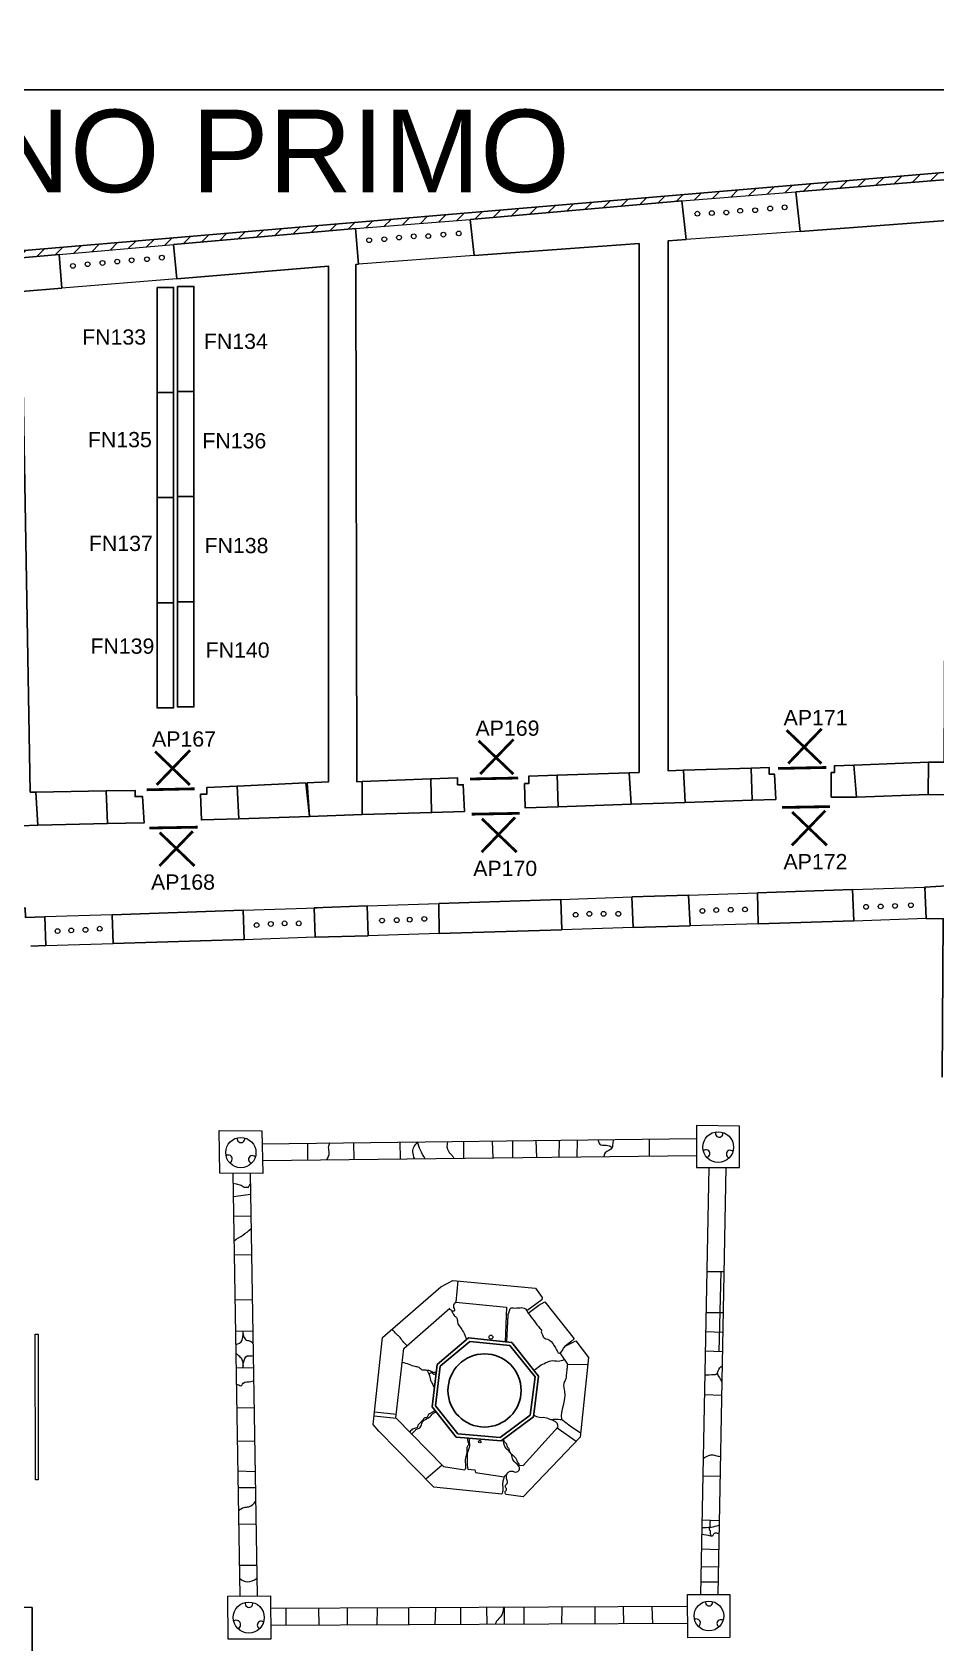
# Model space of a CAD drawing. Header units: millimetres. Extents: x 195 to 76808, y -2861 to 4318.
# Drawn here: x 18773 to 19485, y -1114 to 154 of the extents above; entities that cross this region are included whole.
import ezdxf

# ---------------------------------------------------------------- set-up
doc = ezdxf.new("R2010")
doc.units = ezdxf.units.MM
for name, color, linetype, lineweight in [('_sottile', 253, 'Continuous', 5), ('LAMPADINE', 30, 'Continuous', 30), ('muri', 7, 'Continuous', 9)]:
    doc.layers.add(name, color=color, linetype=linetype, lineweight=lineweight)
doc.styles.add('ducale_200', font='ARIAL.TTF', dxfattribs={"height": 1})
doc.styles.get("Standard").update_dxf_attribs({"font": 'ARIAL.TTF'})

# ---------------------------------------------------------------- blocks, each defined once
blk = doc.blocks.new('re')
at = {"const_width": 0.3}
for points in [[(51.55, 419.05), (51.66, 413.81)], [(55.72, 418.12), (52.08, 414.34)], [(52.09, 417.95), (55.87, 414.31)]]:
    blk.add_lwpolyline(points, dxfattribs=at)

msp = doc.modelspace()

# ---------------------------------------------------------------- hatches: boundary and pattern name
at = {"layer": '_sottile'}
h = msp.add_hatch(dxfattribs=at)
h.set_pattern_fill('ANSI31', color=256, scale=74.329535, style=0)
h.set_pattern_definition([(45, (-44129.952, -19082.304), (-6.5698648, 6.5698648), [])])
h.paths.add_polyline_path([(19284.9, 21.2), (19374.5, 28.5), (19533.1, 41.2), (19625, 48), (19773, 59.5), (19875.5, 68.1), (19990.7, 74.9), (19990.2, 82.4), (19895.8, 78), (18262.8, -60.6), (18263.6, -67.9), (18324.2, -62.6), (18413.6, -54.7), (18547.7, -42.8), (18636.9, -34.9), (18794.7, -21), (18884.6, -13.1), (19027.9, -0.4), (19118.2, 6.5), (19118.1, 6.7)])

# ---------------------------------------------------------------- linework, layer by layer
for points in [[(19284.9, 21.2), (19374.5, 28.5)], [(19027.9, -0.4), (19118.2, 6.5)], [(19377.9, -2.7), (19288.2, -9.2)], [(18794.7, -21), (18884.6, -13.1)], [(19121.3, -21.8), (19030.3, -28.5)], [(18887.3, -40.1), (18796.9, -47.5)], [(19419.1, -520.9), (19476.1, -519)], [(19037, -533.9), (19093.4, -532)], [(19189.6, -528.7), (19245.4, -526.8)], [(19290.1, -525.3), (19344.3, -523.5)], [(18836.5, -540.8), (18783.4, -542.6)], [(18939.6, -537.3), (18997.8, -535.4)], [(19477.1, -543.9), (19420.1, -546)], [(19093.9, -555.6), (19038, -557.3)], [(19246.6, -550.9), (19190.4, -552.7)], [(19345, -547.9), (19291.4, -549.6)], [(18784.2, -565.1), (18837.3, -563.5)], [(18996.2, -558.6), (18940.4, -560.5)], [(19296.4, -706.8), (19296.4, -739.8), (19330.3, -739.8), (19330.3, -707.2), (19296.4, -706.8)], [(19296.4, -706.8), (19296.4, -739.8), (19330.3, -739.8), (19330.3, -707.2), (19296.4, -706.8)], [(18920.6, -710.7), (18954.1, -711), (18955.1, -744.5), (18921.2, -744.2), (18920.6, -710.7)], [(18920.6, -710.7), (18954.1, -711), (18955.1, -744.5), (18921.2, -744.2), (18920.6, -710.7)], [(18954.4, -721.2), (19296.4, -717)], [(18954.4, -721.2), (19296.4, -717)], [(18990.1, -720.7), (18990.2, -733.9)], [(18990.1, -720.7), (18990.2, -733.9)], [(19026.3, -720.3), (19026.6, -733.5)], [(19026.3, -720.3), (19026.6, -733.5)], [(19062.7, -719.8), (19063.1, -733.1)], [(19062.7, -719.8), (19063.1, -733.1)], [(19113, -719.2), (19113, -732.6)], [(19113, -719.2), (19113, -732.6)], [(19135.4, -719), (19135.9, -732.3)], [(19135.4, -719), (19135.9, -732.3)], [(19151.5, -718.8), (19151.5, -732.1)], [(19151.5, -718.8), (19151.5, -732.1)], [(19169.9, -718.5), (19170.3, -731.9)], [(19169.9, -718.5), (19170.3, -731.9)], [(19188.3, -718.3), (19187.9, -731.7)], [(19188.3, -718.3), (19187.9, -731.7)], [(19202.3, -718.1), (19202.2, -731.6)], [(19202.3, -718.1), (19202.2, -731.6)], [(19259.2, -717.4), (19259.2, -730.9)], [(19259.2, -717.4), (19259.2, -730.9)], [(18954.8, -734.3), (19296.4, -730.5)], [(18954.8, -734.3), (19296.4, -730.5)], [(18931.5, -744.3), (18936.9, -1077.4)], [(18931.5, -744.3), (18936.9, -1077.4)], [(18944.9, -744.4), (18950.4, -1077.2)], [(18944.9, -744.4), (18950.4, -1077.2)], [(19306, -739.8), (19299.6, -1076.1)], [(19306, -739.8), (19299.6, -1076.1)], [(19319.5, -739.8), (19313, -1076.1)], [(19319.5, -739.8), (19313, -1076.1)], [(18931.6, -752.2), (18934, -752.8), (18938, -753.8), (18940.3, -755.4), (18943.6, -755.4), (18945.1, -752.6)], [(18931.6, -752.2), (18934, -752.8), (18938, -753.8), (18940.3, -755.4), (18943.6, -755.4), (18945.1, -752.6)], [(18931.8, -762.7), (18945.2, -760.8)], [(18931.8, -762.7), (18945.2, -760.8)], [(18932, -777.9), (18945.5, -778.2)], [(18932, -777.9), (18945.5, -778.2)], [(18932.5, -808.6), (18946, -808.4)], [(18932.5, -808.6), (18946, -808.4)], [(19304.4, -821.8), (19317.9, -821.8)], [(19304.4, -821.8), (19317.9, -821.8)], [(19315.5, -821.8), (19313.9, -884.9)], [(19315.5, -821.8), (19313.9, -884.9)], [(19046.2, -947.4), (19041.9, -942.1), (19049.2, -873.8), (19095.2, -833.9), (19104.5, -828.9), (19169.6, -834.9), (19174.9, -842.3), (19174.6, -844), (19162.8, -852.7), (19163.9, -854.6), (19172.2, -848.3), (19176.9, -845.6), (19200, -874.8), (19197.3, -877), (19192.9, -880.5), (19201.4, -876.4), (19211.4, -889.5), (19204.7, -952.1), (19159.8, -999.3), (19146.4, -997.3)], [(19046.2, -947.4), (19041.9, -942.1), (19049.2, -873.8), (19095.2, -833.9), (19104.5, -828.9), (19169.6, -834.9), (19174.9, -842.3), (19174.6, -844), (19162.8, -852.7), (19163.9, -854.6), (19172.2, -848.3), (19176.9, -845.6), (19200, -874.8), (19197.3, -877), (19192.9, -880.5), (19201.4, -876.4), (19211.4, -889.5), (19204.7, -952.1), (19159.8, -999.3), (19146.4, -997.3)], [(19108.4, -829.2), (19106.9, -845.9), (19146.8, -849.7), (19145.8, -877.1)], [(19108.4, -829.2), (19106.9, -845.9), (19146.8, -849.7), (19145.8, -877.1)], [(18946.6, -844.3), (18933.1, -844)], [(18946.6, -844.3), (18933.1, -844)], [(19097.2, -975.2), (19059.8, -937), (19065.9, -882.4), (19102.1, -850.5)], [(19097.2, -975.2), (19059.8, -937), (19065.9, -882.4), (19102.1, -850.5)], [(19147.9, -855.8), (19146.8, -877.2)], [(19147.9, -855.8), (19146.8, -877.2)], [(19303.8, -854.1), (19317.3, -853.9)], [(19303.8, -854.1), (19317.3, -853.9)], [(18775.9, -871.1), (18778.1, -871.1), (18778.1, -985.9), (18776.1, -985.9), (18775.9, -871.1)], [(18933.5, -868.7), (18947, -868.5)], [(18933.5, -868.7), (18947, -868.5)], [(19303.5, -869), (19317, -869.6)], [(19303.5, -869), (19317, -869.6)], [(19188.8, -885.9), (19194.7, -894.8)], [(19188.8, -885.9), (19194.7, -894.8)], [(19316.7, -885), (19303.2, -884.6)], [(19316.7, -885), (19303.2, -884.6)], [(18934, -897.5), (18947.4, -897.3)], [(18934, -897.5), (18947.4, -897.3)], [(19194.7, -894.9), (19210.9, -894.6)], [(19194.7, -894.9), (19210.9, -894.6)], [(19302.6, -918.5), (19316, -919.1)], [(19302.6, -918.5), (19316, -919.1)], [(18934.5, -928.8), (18947.9, -929)], [(18934.5, -928.8), (18947.9, -929)], [(19042.6, -935.4), (19059.9, -937.2)], [(19042.6, -935.4), (19059.9, -937.2)], [(19042.9, -932.3), (19060.2, -934)], [(19042.9, -932.3), (19060.2, -934)], [(19190, -937.9), (19197, -943.2), (19205.1, -948.8)], [(19190, -937.9), (19197, -943.2), (19205.1, -948.8)], [(19143, -997), (19089.7, -991.5), (19046.2, -947.4)], [(19143, -997), (19089.7, -991.5), (19046.2, -947.4)], [(19157, -974.3), (19160, -974.6), (19187.1, -944.2)], [(19157, -974.3), (19160, -974.6), (19187.1, -944.2)], [(19186.6, -944.8), (19201.7, -955.3)], [(19186.6, -944.8), (19201.7, -955.3)], [(18934.9, -955.3), (18948.4, -955)], [(18934.9, -955.3), (18948.4, -955)], [(19083.3, -985), (19096.1, -974.1)], [(19083.3, -985), (19096.1, -974.1)], [(19097.2, -975.2), (19113.9, -978)], [(19097.2, -975.2), (19113.9, -978)], [(18935.3, -978.7), (18948.8, -979.2)], [(18935.3, -978.7), (18948.8, -979.2)], [(19116.4, -977.5), (19121.8, -978), (19122.5, -980), (19145, -983.4)], [(19116.4, -977.5), (19121.8, -978), (19122.5, -980), (19145, -983.4)], [(19314.8, -983.1), (19301.3, -982.8)], [(19314.8, -983.1), (19301.3, -982.8)], [(18935.5, -991.9), (18949, -991.9)], [(18935.5, -991.9), (18949, -991.9)], [(18936, -1020.5), (18949.4, -1020.6)], [(18936, -1020.5), (18949.4, -1020.6)], [(19300.7, -1017.2), (19314.1, -1017.8)], [(19300.7, -1017.2), (19314.1, -1017.8)], [(19313.7, -1040.8), (19300.2, -1040.3)], [(19313.7, -1040.8), (19300.2, -1040.3)], [(18936.5, -1053.1), (18950, -1053)], [(18936.5, -1053.1), (18950, -1053)], [(19300, -1054), (19313.4, -1054.2)], [(19300, -1054), (19313.4, -1054.2)], [(18927.5, -1077.5), (18961, -1077.1), (18961.3, -1111.3), (18927.8, -1111.3), (18927.5, -1077.5)], [(18927.5, -1077.5), (18961, -1077.1), (18961.3, -1111.3), (18927.8, -1111.3), (18927.5, -1077.5)], [(19289.2, -1076.1), (19322.5, -1076), (19322.6, -1110), (19289.4, -1110.1), (19289.2, -1076.1)], [(19289.2, -1076.1), (19322.5, -1076), (19322.6, -1110), (19289.4, -1110.1), (19289.2, -1076.1)], [(19299.7, -1066), (19313.2, -1066.1)], [(19299.7, -1066), (19313.2, -1066.1)], [(19289.3, -1085.6), (18961.1, -1087)], [(19289.3, -1085.6), (18961.1, -1087)], [(18973.2, -1087), (18973.2, -1100.4)], [(18973.2, -1087), (18973.2, -1100.4)], [(18998.8, -1086.9), (18999, -1100.3)], [(18998.8, -1086.9), (18999, -1100.3)], [(19021.5, -1086.8), (19021.3, -1100.2)], [(19021.5, -1086.8), (19021.3, -1100.2)], [(19045, -1086.7), (19044.8, -1100.1)], [(19045, -1086.7), (19044.8, -1100.1)], [(19069.6, -1086.6), (19069.6, -1100)], [(19069.6, -1086.6), (19069.6, -1100)], [(19090.9, -1086.5), (19090.4, -1099.9)], [(19090.9, -1086.5), (19090.4, -1099.9)], [(19110.5, -1086.4), (19110.5, -1099.8)], [(19110.5, -1086.4), (19110.5, -1099.8)], [(19131.1, -1086.3), (19131.4, -1099.7)], [(19131.1, -1086.3), (19131.4, -1099.7)], [(19145, -1086.2), (19145, -1099.7)], [(19145, -1086.2), (19145, -1099.7)], [(19160.5, -1086.1), (19160.5, -1099.6)], [(19160.5, -1086.1), (19160.5, -1099.6)], [(19190.4, -1086), (19190.1, -1099.5)], [(19190.4, -1086), (19190.1, -1099.5)], [(19216.4, -1085.9), (19216.4, -1099.3)], [(19216.4, -1085.9), (19216.4, -1099.3)], [(19238.5, -1085.8), (19238.8, -1099.2)], [(19238.5, -1085.8), (19238.8, -1099.2)], [(19261.1, -1085.7), (19261.6, -1099.1)], [(19261.1, -1085.7), (19261.6, -1099.1)], [(19289.4, -1099), (18961.2, -1100.5)], [(19289.4, -1099), (18961.2, -1100.5)]]:
    msp.add_lwpolyline(points, dxfattribs=at)
for centre, radius in [((19297, 11.2), 1.87), ((19308.4, 11.7), 1.87), ((19319.8, 12.1), 1.87), ((19330.7, 13.5), 1.87), ((19342.5, 13.9), 1.87), ((19354.3, 15.3), 1.87), ((19365.7, 16.2), 1.87), ((19038.7, -9.7), 1.87), ((19050.6, -8.9), 1.87), ((19062.2, -7.6), 1.87), ((19073.8, -6.6), 1.87), ((19085.2, -6.4), 1.87), ((19097.1, -5.3), 1.87), ((19109.2, -4.3), 1.87), ((18840.4, -26.5), 1.87), ((18851.7, -25.5), 1.87), ((18863.8, -24.7), 1.87), ((18875.5, -23.4), 1.87), ((18805.5, -29.9), 1.87), ((18817.1, -28.6), 1.87), ((18828.8, -27.6), 1.87), ((19441.3, -534.3), 1.87), ((19452.6, -533.9), 1.87), ((19465.1, -533.3), 1.87), ((19048.8, -545.4), 1.87), ((19060.4, -545.1), 1.87), ((19070.6, -544.7), 1.87), ((19082.1, -544.1), 1.87), ((19201.2, -540.8), 1.87), ((19212, -540.1), 1.87), ((19223.2, -540.1), 1.87), ((19234.8, -540.1), 1.87), ((19301, -537.8), 1.87), ((19311.9, -537.2), 1.87), ((19323.3, -536.9), 1.87), ((19334.5, -536.6), 1.87), ((19429.8, -534.6), 1.87), ((18793.4, -553.7), 1.87), ((18804.2, -553.2), 1.87), ((18815.4, -552.7), 1.87), ((18826.6, -551.8), 1.87), ((18950.1, -549), 1.87), ((18961.3, -548.1), 1.87), ((18972.1, -547.6), 1.87), ((18983.3, -547.6), 1.87), ((18937.7, -728.1), 11.9), ((18937.7, -728.1), 11.9), ((19313.4, -723.8), 12.1), ((19313.4, -723.8), 12.1), ((19134.5, -873.4), 1.56), ((19134.5, -873.4), 1.56), ((19125.7, -955.7), 1.02), ((19125.7, -955.7), 1.02), ((18943.9, -1094.2), 12.2), ((18943.9, -1094.2), 12.2), ((19306.1, -1093), 11.7), ((19306.1, -1093), 11.7)]:
    msp.add_circle(centre, radius, dxfattribs=at)
for centre, radius, start, end in [((18937.8, -717.2), 2.99, 167.2293, 10.9555), ((18937.8, -717.2), 2.99, 167.2293, 10.9555), ((19314.2, -713), 2.99, 160.2356, 11.715), ((19314.2, -713), 2.99, 160.2356, 11.715), ((18928, -733), 2.99, 283.4237, 130.034), ((18928, -733), 2.99, 283.4237, 130.034), ((18946.7, -733.5), 2.99, 40.1818, 258.2095), ((18946.7, -733.5), 2.99, 40.1818, 258.2095), ((19303.9, -728.8), 2.99, 278.9616, 136.5658), ((19303.9, -728.8), 2.99, 278.9616, 136.5658), ((19322.8, -729.3), 2.99, 42.272, 257.3783), ((19322.8, -729.3), 2.99, 42.272, 257.3783), ((18944.1, -1083.3), 2.93, 158.8237, 19.096), ((18944.1, -1083.3), 2.93, 158.8237, 19.096), ((19306.2, -1082.2), 2.81, 166.8543, 12.0432), ((19306.2, -1082.2), 2.81, 166.8543, 12.0432), ((18934, -1099.9), 3.49, 294.6851, 124.7108), ((18934, -1099.9), 3.49, 294.6851, 124.7108), ((18953.6, -1100.1), 3.02, 50.3616, 247.6573), ((18953.6, -1100.1), 3.02, 50.3616, 247.6573), ((19296.2, -1098.5), 3.2, 299.3301, 118.9508), ((19296.2, -1098.5), 3.2, 299.3301, 118.9508), ((19315.4, -1098.9), 3.02, 52.3753, 242.9649), ((19315.4, -1098.9), 3.02, 52.3753, 242.9649)]:
    msp.add_arc(centre, radius, start, end, dxfattribs=at)
for points, knots in [([(19007.8, -720.5), (19007, -721.6), (19006.1, -724.1), (19007.5, -729.1), (19006.3, -732.1), (19005.1, -733.7)], [18.316061, 18.316061, 18.316061, 18.316061, 29.271728, 40.668336, 56.799726, 56.799726, 56.799726, 56.799726]), ([(19007.8, -720.5), (19007, -721.6), (19006.1, -724.1), (19007.5, -729.1), (19006.3, -732.1), (19005.1, -733.7)], [18.316061, 18.316061, 18.316061, 18.316061, 29.271728, 40.668336, 56.799726, 56.799726, 56.799726, 56.799726]), ([(19074.5, -733), (19073.7, -731.1), (19072.2, -726.1), (19074.6, -722), (19077.1, -719.7)], [20.579184, 20.579184, 20.579184, 20.579184, 37.080641, 65.13935, 65.13935, 65.13935, 65.13935]), ([(19074.5, -733), (19073.7, -731.1), (19072.2, -726.1), (19074.6, -722), (19077.1, -719.7)], [20.579184, 20.579184, 20.579184, 20.579184, 37.080641, 65.13935, 65.13935, 65.13935, 65.13935]), ([(19100.3, -719.4), (19099.7, -722.3), (19099.6, -726.5), (19103.9, -729.9), (19104.9, -731.9), (19105.2, -732.6)], [9.08761, 9.08761, 9.08761, 9.08761, 30.617932, 42.676025, 49.576632, 49.576632, 49.576632, 49.576632]), ([(19100.3, -719.4), (19099.7, -722.3), (19099.6, -726.5), (19103.9, -729.9), (19104.9, -731.9), (19105.2, -732.6)], [9.08761, 9.08761, 9.08761, 9.08761, 30.617932, 42.676025, 49.576632, 49.576632, 49.576632, 49.576632]), ([(19218.8, -717.9), (19219.1, -719.9), (19220.3, -723.1), (19226.3, -721.7), (19228.9, -723.4), (19230, -724.1)], [11.310603, 11.310603, 11.310603, 11.310603, 25.860334, 40.655777, 50.804032, 50.804032, 50.804032, 50.804032]), ([(19218.8, -717.9), (19219.1, -719.9), (19220.3, -723.1), (19226.3, -721.7), (19228.9, -723.4), (19230, -724.1)], [11.310603, 11.310603, 11.310603, 11.310603, 25.860334, 40.655777, 50.804032, 50.804032, 50.804032, 50.804032]), ([(19231, -717.8), (19230.7, -718.4), (19230.1, -720.5), (19231, -725.6), (19224.3, -727.1), (19223.5, -730.2), (19223.5, -731.3)], [19.7728, 19.7728, 19.7728, 19.7728, 25.865682, 37.262289, 55.86912, 65.121792, 65.121792, 65.121792, 65.121792]), ([(19231, -717.8), (19230.7, -718.4), (19230.1, -720.5), (19231, -725.6), (19224.3, -727.1), (19223.5, -730.2), (19223.5, -731.3)], [19.7728, 19.7728, 19.7728, 19.7728, 25.865682, 37.262289, 55.86912, 65.121792, 65.121792, 65.121792, 65.121792]), ([(19106.9, -845.9), (19106.3, -846.4), (19104.9, -847.8), (19105, -850.2), (19106.4, -852.9), (19104.7, -852.9), (19104, -853.1), (19103.8, -853.2)], [0, 0, 0, 0, 5.621179, 14.766598, 19.429966, 23.203167, 25.029961, 25.029961, 25.029961, 25.029961]), ([(19106.9, -845.9), (19106.3, -846.4), (19104.9, -847.8), (19105, -850.2), (19106.4, -852.9), (19104.7, -852.9), (19104, -853.1), (19103.8, -853.2)], [0, 0, 0, 0, 5.621179, 14.766598, 19.429966, 23.203167, 25.029961, 25.029961, 25.029961, 25.029961]), ([(19147.9, -855.8), (19148.4, -854.9), (19149.1, -853), (19149.8, -849.9), (19155.1, -851.2), (19160.2, -848.9), (19162.5, -852.1), (19162.8, -852.7)], [14.997351, 14.997351, 14.997351, 14.997351, 23.251358, 29.996426, 35.774552, 60.566928, 65.814372, 65.814372, 65.814372, 65.814372]), ([(19147.9, -855.8), (19148.4, -854.9), (19149.1, -853), (19149.8, -849.9), (19155.1, -851.2), (19160.2, -848.9), (19162.5, -852.1), (19162.8, -852.7)], [14.997351, 14.997351, 14.997351, 14.997351, 23.251358, 29.996426, 35.774552, 60.566928, 65.814372, 65.814372, 65.814372, 65.814372]), ([(19101.6, -850.9), (19102.2, -851.3), (19103.4, -852.5), (19104.6, -854.5), (19105.6, -856.9), (19108.4, -858.1), (19107.6, -863), (19111.6, -866.7), (19113.8, -871.4), (19114.9, -874.2), (19115.4, -875.4)], [7.825671, 7.825671, 7.825671, 7.825671, 13.800973, 21.241328, 26.308922, 34.020099, 42.049202, 60.448853, 73.944286, 84.418423, 84.418423, 84.418423, 84.418423]), ([(19101.6, -850.9), (19102.2, -851.3), (19103.4, -852.5), (19104.6, -854.5), (19105.6, -856.9), (19108.4, -858.1), (19107.6, -863), (19111.6, -866.7), (19113.8, -871.4), (19114.9, -874.2), (19115.4, -875.4)], [7.825671, 7.825671, 7.825671, 7.825671, 13.800973, 21.241328, 26.308922, 34.020099, 42.049202, 60.448853, 73.944286, 84.418423, 84.418423, 84.418423, 84.418423]), ([(18933.7, -879.1), (18935.9, -878.8), (18939.9, -877.1), (18939.1, -864.1), (18939.6, -876.3), (18944.8, -875.9), (18946.4, -877.4), (18947.1, -878.4)], [9.11827, 9.11827, 9.11827, 9.11827, 25.643863, 44.187927, 62.544425, 71.727863, 80.97998, 80.97998, 80.97998, 80.97998]), ([(18933.7, -879.1), (18935.9, -878.8), (18939.9, -877.1), (18939.1, -864.1), (18939.6, -876.3), (18944.8, -875.9), (18946.4, -877.4), (18947.1, -878.4)], [9.11827, 9.11827, 9.11827, 9.11827, 25.643863, 44.187927, 62.544425, 71.727863, 80.97998, 80.97998, 80.97998, 80.97998]), ([(19068.4, -880.1), (19067.2, -879.1), (19065, -876.8), (19063, -873.2), (19059.4, -870.8), (19058.1, -868.3), (19056.8, -867.2)], [7.44127, 7.44127, 7.44127, 7.44127, 20.156428, 32.698161, 40.119756, 54.110722, 54.110722, 54.110722, 54.110722]), ([(19068.4, -880.1), (19067.2, -879.1), (19065, -876.8), (19063, -873.2), (19059.4, -870.8), (19058.1, -868.3), (19056.8, -867.2)], [7.44127, 7.44127, 7.44127, 7.44127, 20.156428, 32.698161, 40.119756, 54.110722, 54.110722, 54.110722, 54.110722]), ([(18933.8, -886.4), (18935, -887.1), (18937.6, -888.9), (18939.6, -892.7), (18939.1, -901.8), (18939.8, -886.6), (18945.2, -888.4), (18946.7, -888), (18947.3, -887.8)], [18.573005, 18.573005, 18.573005, 18.573005, 29.904016, 45.257935, 54.318788, 80.672237, 88.589193, 93.471625, 93.471625, 93.471625, 93.471625]), ([(18933.8, -886.4), (18935, -887.1), (18937.6, -888.9), (18939.6, -892.7), (18939.1, -901.8), (18939.8, -886.6), (18945.2, -888.4), (18946.7, -888), (18947.3, -887.8)], [18.573005, 18.573005, 18.573005, 18.573005, 29.904016, 45.257935, 54.318788, 80.672237, 88.589193, 93.471625, 93.471625, 93.471625, 93.471625]), ([(19064.7, -893.2), (19066.5, -893.6), (19069.9, -894.4), (19073.9, -896.6), (19078.1, -896.5), (19079.8, -899.8), (19083.6, -898.4), (19086.3, -902.7), (19086.4, -906.7), (19088.5, -910), (19089.2, -912.2), (19090, -913.1), (19090.1, -913.2)], [8.023859, 8.023859, 8.023859, 8.023859, 22.638851, 36.242576, 44.679679, 53.114629, 60.435842, 71.451652, 85.649787, 93.830815, 102.011801, 103.47204, 103.47204, 103.47204, 103.47204]), ([(19064.7, -893.2), (19066.5, -893.6), (19069.9, -894.4), (19073.9, -896.6), (19078.1, -896.5), (19079.8, -899.8), (19083.6, -898.4), (19086.3, -902.7), (19086.4, -906.7), (19088.5, -910), (19089.2, -912.2), (19090, -913.1), (19090.1, -913.2)], [8.023859, 8.023859, 8.023859, 8.023859, 22.638851, 36.242576, 44.679679, 53.114629, 60.435842, 71.451652, 85.649787, 93.830815, 102.011801, 103.47204, 103.47204, 103.47204, 103.47204]), ([(19083.8, -899.5), (19084.9, -899.5), (19086.7, -899.4), (19088.6, -901.3), (19090.3, -901), (19091.4, -900.8), (19091.6, -900.8)], [0, 0, 0, 0, 8.532112, 13.242001, 20.159693, 21.548966, 21.548966, 21.548966, 21.548966]), ([(19083.8, -899.5), (19084.9, -899.5), (19086.7, -899.4), (19088.6, -901.3), (19090.3, -901), (19091.4, -900.8), (19091.6, -900.8)], [0, 0, 0, 0, 8.532112, 13.242001, 20.159693, 21.548966, 21.548966, 21.548966, 21.548966]), ([(19168.6, -899.8), (19170, -898.4), (19172.7, -895.7), (19177.5, -893.8), (19182.1, -891.2), (19187.3, -892.8), (19190.7, -891.7), (19192.2, -891)], [0, 0, 0, 0, 15.722137, 30.076068, 41.162534, 57.2257, 70.007919, 70.007919, 70.007919, 70.007919]), ([(19168.6, -899.8), (19170, -898.4), (19172.7, -895.7), (19177.5, -893.8), (19182.1, -891.2), (19187.3, -892.8), (19190.7, -891.7), (19192.2, -891)], [0, 0, 0, 0, 15.722137, 30.076068, 41.162534, 57.2257, 70.007919, 70.007919, 70.007919, 70.007919]), ([(19194.7, -894.8), (19194.6, -896), (19194.4, -898.8), (19193.8, -902.8), (19193.6, -906.8), (19190.8, -910.7), (19195.2, -921.5), (19189, -931.2), (19190, -937.9)], [0, 0, 0, 0, 9.638367, 22.413305, 32.143299, 41.782621, 58.419198, 116.617927, 116.617927, 116.617927, 116.617927]), ([(19194.7, -894.8), (19194.6, -896), (19194.4, -898.8), (19193.8, -902.8), (19193.6, -906.8), (19190.8, -910.7), (19195.2, -921.5), (19189, -931.2), (19190, -937.9)], [0, 0, 0, 0, 9.638367, 22.413305, 32.143299, 41.782621, 58.419198, 116.617927, 116.617927, 116.617927, 116.617927]), ([(19302.9, -903.2), (19305.1, -903.1), (19308.3, -902.9), (19312.8, -902.9), (19313.3, -898.9), (19315.1, -897), (19316.5, -895.9)], [25.540676, 25.540676, 25.540676, 25.540676, 43.366309, 50.054642, 57.114396, 70.884102, 70.884102, 70.884102, 70.884102]), ([(19302.9, -903.2), (19305.1, -903.1), (19308.3, -902.9), (19312.8, -902.9), (19313.3, -898.9), (19315.1, -897), (19316.5, -895.9)], [25.540676, 25.540676, 25.540676, 25.540676, 43.366309, 50.054642, 57.114396, 70.884102, 70.884102, 70.884102, 70.884102]), ([(18934.2, -910.9), (18934.8, -910.7), (18935.9, -910.8), (18938.1, -912.4), (18940, -907.9), (18944.4, -908.9), (18947, -908.1), (18947.6, -907.8)], [14.891631, 14.891631, 14.891631, 14.891631, 20.075496, 24.812153, 32.273824, 48.493468, 54.486464, 54.486464, 54.486464, 54.486464]), ([(18934.2, -910.9), (18934.8, -910.7), (18935.9, -910.8), (18938.1, -912.4), (18940, -907.9), (18944.4, -908.9), (18947, -908.1), (18947.6, -907.8)], [14.891631, 14.891631, 14.891631, 14.891631, 20.075496, 24.812153, 32.273824, 48.493468, 54.486464, 54.486464, 54.486464, 54.486464]), ([(19085.9, -902.9), (19086.1, -902.5), (19086.6, -901.9), (19088, -900.8), (19089, -902.9), (19090.5, -902.4), (19091.2, -902.1), (19091.4, -902.1)], [0, 0, 0, 0, 3.934746, 6.560959, 11.800329, 15.805235, 17.697356, 17.697356, 17.697356, 17.697356]), ([(19085.9, -902.9), (19086.1, -902.5), (19086.6, -901.9), (19088, -900.8), (19089, -902.9), (19090.5, -902.4), (19091.2, -902.1), (19091.4, -902.1)], [0, 0, 0, 0, 3.934746, 6.560959, 11.800329, 15.805235, 17.697356, 17.697356, 17.697356, 17.697356]), ([(19090.7, -931.4), (19090.1, -931.7), (19088.8, -932.2), (19087.3, -933.5), (19085, -934.1), (19084.8, -937), (19081.6, -936.8), (19080.8, -939.2), (19079.1, -940.7), (19077.1, -942), (19076.7, -945.2), (19072.9, -945.1), (19071.5, -947), (19070.8, -948.1)], [3.607037, 3.607037, 3.607037, 3.607037, 8.835836, 14.590771, 19.843174, 25.746896, 32.986662, 39.149134, 43.890839, 51.299762, 57.299178, 65.5195, 75.667321, 75.667321, 75.667321, 75.667321]), ([(19090.7, -931.4), (19090.1, -931.7), (19088.8, -932.2), (19087.3, -933.5), (19085, -934.1), (19084.8, -937), (19081.6, -936.8), (19080.8, -939.2), (19079.1, -940.7), (19077.1, -942), (19076.7, -945.2), (19072.9, -945.1), (19071.5, -947), (19070.8, -948.1)], [3.607037, 3.607037, 3.607037, 3.607037, 8.835836, 14.590771, 19.843174, 25.746896, 32.986662, 39.149134, 43.890839, 51.299762, 57.299178, 65.5195, 75.667321, 75.667321, 75.667321, 75.667321]), ([(19072.2, -949.5), (19072.9, -948.9), (19074.3, -947.8), (19075.9, -945.5), (19079.3, -945.2), (19079.9, -941.4), (19082, -938.2), (19086.3, -937.3), (19088.2, -933.4), (19090.5, -932.6), (19091.4, -932.4)], [1.79088, 1.79088, 1.79088, 1.79088, 9.660534, 15.587665, 23.376883, 33.123065, 42.13542, 53.293231, 65.599742, 72.996688, 72.996688, 72.996688, 72.996688]), ([(19072.2, -949.5), (19072.9, -948.9), (19074.3, -947.8), (19075.9, -945.5), (19079.3, -945.2), (19079.9, -941.4), (19082, -938.2), (19086.3, -937.3), (19088.2, -933.4), (19090.5, -932.6), (19091.4, -932.4)], [1.79088, 1.79088, 1.79088, 1.79088, 9.660534, 15.587665, 23.376883, 33.123065, 42.13542, 53.293231, 65.599742, 72.996688, 72.996688, 72.996688, 72.996688]), ([(19168.2, -934.8), (19169.6, -935.6), (19172.9, -937.2), (19177.6, -936), (19181, -938.6), (19185.1, -937.7), (19188.6, -938.3), (19190.5, -938.2)], [3.965556, 3.965556, 3.965556, 3.965556, 17.067046, 32.492733, 39.371075, 48.985164, 64.815707, 64.815707, 64.815707, 64.815707]), ([(19168.2, -934.8), (19169.6, -935.6), (19172.9, -937.2), (19177.6, -936), (19181, -938.6), (19185.1, -937.7), (19188.6, -938.3), (19190.5, -938.2)], [3.965556, 3.965556, 3.965556, 3.965556, 17.067046, 32.492733, 39.371075, 48.985164, 64.815707, 64.815707, 64.815707, 64.815707]), ([(19182.8, -938.2), (19183.3, -938.6), (19184.5, -939.5), (19186.9, -940.8), (19187, -943), (19187.1, -944.2)], [9.134421, 9.134421, 9.134421, 9.134421, 13.690402, 21.075685, 29.98132, 29.98132, 29.98132, 29.98132]), ([(19182.8, -938.2), (19183.3, -938.6), (19184.5, -939.5), (19186.9, -940.8), (19187, -943), (19187.1, -944.2)], [9.134421, 9.134421, 9.134421, 9.134421, 13.690402, 21.075685, 29.98132, 29.98132, 29.98132, 29.98132]), ([(19116.2, -952.8), (19116.1, -953.4), (19115.9, -955.2), (19117.6, -957.6), (19115, -960.1), (19116.1, -964.1), (19113.8, -969.1), (19114.7, -973.9), (19114.5, -977.1), (19113.9, -978)], [3.764949, 3.764949, 3.764949, 3.764949, 8.713322, 18.12173, 21.726671, 35.005508, 46.845088, 64.652473, 72.502388, 72.502388, 72.502388, 72.502388]), ([(19116.2, -952.8), (19116.1, -953.4), (19115.9, -955.2), (19117.6, -957.6), (19115, -960.1), (19116.1, -964.1), (19113.8, -969.1), (19114.7, -973.9), (19114.5, -977.1), (19113.9, -978)], [3.764949, 3.764949, 3.764949, 3.764949, 8.713322, 18.12173, 21.726671, 35.005508, 46.845088, 64.652473, 72.502388, 72.502388, 72.502388, 72.502388]), ([(19117.8, -953), (19117.5, -953.9), (19117.2, -955.5), (19117.9, -958.2), (19117.2, -961.1), (19115.8, -964.6), (19115.9, -968.6), (19115.6, -972.6), (19116, -975.6), (19116.3, -977.1), (19116.4, -977.5)], [2.182603, 2.182603, 2.182603, 2.182603, 10.024869, 14.676253, 24.630743, 33.179148, 44.522352, 56.045892, 65.322659, 68.527223, 68.527223, 68.527223, 68.527223]), ([(19117.8, -953), (19117.5, -953.9), (19117.2, -955.5), (19117.9, -958.2), (19117.2, -961.1), (19115.8, -964.6), (19115.9, -968.6), (19115.6, -972.6), (19116, -975.6), (19116.3, -977.1), (19116.4, -977.5)], [2.182603, 2.182603, 2.182603, 2.182603, 10.024869, 14.676253, 24.630743, 33.179148, 44.522352, 56.045892, 65.322659, 68.527223, 68.527223, 68.527223, 68.527223]), ([(19144.5, -953.6), (19144.5, -954.7), (19144.7, -956), (19147, -957), (19146.8, -959.6), (19149.1, -961.2), (19148.7, -964.6), (19152.8, -966.5), (19154.7, -970.2), (19156, -972.8), (19156.8, -974), (19157, -974.3)], [4.63528, 4.63528, 4.63528, 4.63528, 12.210038, 15.267731, 23.252588, 29.081241, 35.214636, 47.277727, 59.302531, 68.207486, 71.021116, 71.021116, 71.021116, 71.021116]), ([(19144.5, -953.6), (19144.5, -954.7), (19144.7, -956), (19147, -957), (19146.8, -959.6), (19149.1, -961.2), (19148.7, -964.6), (19152.8, -966.5), (19154.7, -970.2), (19156, -972.8), (19156.8, -974), (19157, -974.3)], [4.63528, 4.63528, 4.63528, 4.63528, 12.210038, 15.267731, 23.252588, 29.081241, 35.214636, 47.277727, 59.302531, 68.207486, 71.021116, 71.021116, 71.021116, 71.021116]), ([(19301.6, -969.1), (19302.9, -968), (19305.3, -966.6), (19309.7, -965.8), (19312.6, -967), (19314.5, -967.3), (19315.1, -967.4)], [33.453681, 33.453681, 33.453681, 33.453681, 47.296584, 56.571751, 67.388095, 72.216599, 72.216599, 72.216599, 72.216599]), ([(19301.6, -969.1), (19302.9, -968), (19305.3, -966.6), (19309.7, -965.8), (19312.6, -967), (19314.5, -967.3), (19315.1, -967.4)], [33.453681, 33.453681, 33.453681, 33.453681, 47.296584, 56.571751, 67.388095, 72.216599, 72.216599, 72.216599, 72.216599]), ([(19146.9, -981.6), (19145.9, -982.2), (19144.9, -983), (19144.4, -985.7), (19143.3, -989.1), (19144.4, -993.2), (19143.4, -995.9), (19143, -997)], [8.271729, 8.271729, 8.271729, 8.271729, 13.484401, 19.434521, 29.028414, 42.20711, 51.448748, 51.448748, 51.448748, 51.448748]), ([(19146.9, -981.6), (19145.9, -982.2), (19144.9, -983), (19144.4, -985.7), (19143.3, -989.1), (19144.4, -993.2), (19143.4, -995.9), (19143, -997)], [8.271729, 8.271729, 8.271729, 8.271729, 13.484401, 19.434521, 29.028414, 42.20711, 51.448748, 51.448748, 51.448748, 51.448748]), ([(18935.8, -1010), (18937.1, -1008.8), (18939.6, -1007.4), (18945.2, -1007.2), (18947.8, -1004.8), (18949.2, -1002.8)], [24.569149, 24.569149, 24.569149, 24.569149, 38.572792, 48.407495, 67.459882, 67.459882, 67.459882, 67.459882]), ([(18935.8, -1010), (18937.1, -1008.8), (18939.6, -1007.4), (18945.2, -1007.2), (18947.8, -1004.8), (18949.2, -1002.8)], [24.569149, 24.569149, 24.569149, 24.569149, 38.572792, 48.407495, 67.459882, 67.459882, 67.459882, 67.459882]), ([(19300.5, -1028.7), (19302.7, -1029), (19305.5, -1029.4), (19309.4, -1030.2), (19310.2, -1026.7), (19312.6, -1027.7), (19313.9, -1027.9)], [27.015101, 27.015101, 27.015101, 27.015101, 45.077732, 49.012926, 55.568725, 65.004954, 65.004954, 65.004954, 65.004954]), ([(19300.5, -1028.7), (19302.7, -1029), (19305.5, -1029.4), (19309.4, -1030.2), (19310.2, -1026.7), (19312.6, -1027.7), (19313.9, -1027.9)], [27.015101, 27.015101, 27.015101, 27.015101, 45.077732, 49.012926, 55.568725, 65.004954, 65.004954, 65.004954, 65.004954]), ([(19300.6, -1023.4), (19303, -1023.4), (19307.6, -1023.2), (19312, -1022.2), (19314, -1021.6)], [10.318643, 10.318643, 10.318643, 10.318643, 30.198189, 47.02901, 47.02901, 47.02901, 47.02901]), ([(19300.6, -1023.4), (19303, -1023.4), (19307.6, -1023.2), (19312, -1022.2), (19314, -1021.6)], [10.318643, 10.318643, 10.318643, 10.318643, 30.198189, 47.02901, 47.02901, 47.02901, 47.02901]), ([(19307.4, -1017.5), (19307.2, -1018.1), (19306.8, -1019.4), (19306.7, -1021.2), (19306.8, -1023), (19306.4, -1024), (19306.4, -1024.9), (19306.5, -1025.4), (19307.4, -1025.9), (19306.9, -1027.3), (19307.2, -1028.6), (19307.5, -1029.4), (19307.6, -1029.8)], [0, 0, 0, 0, 4.829598, 11.354961, 14.543859, 18.846992, 20.250106, 21.340037, 23.056772, 27.268051, 30.87593, 34.139187, 34.139187, 34.139187, 34.139187]), ([(19307.4, -1017.5), (19307.2, -1018.1), (19306.8, -1019.4), (19306.7, -1021.2), (19306.8, -1023), (19306.4, -1024), (19306.4, -1024.9), (19306.5, -1025.4), (19307.4, -1025.9), (19306.9, -1027.3), (19307.2, -1028.6), (19307.5, -1029.4), (19307.6, -1029.8)], [0, 0, 0, 0, 4.829598, 11.354961, 14.543859, 18.846992, 20.250106, 21.340037, 23.056772, 27.268051, 30.87593, 34.139187, 34.139187, 34.139187, 34.139187]), ([(18936.7, -1063.3), (18938.7, -1065.1), (18942.8, -1067.2), (18947.7, -1064.9), (18950.1, -1063.6)], [31.699072, 31.699072, 31.699072, 31.699072, 53.534703, 73.431889, 73.431889, 73.431889, 73.431889]), ([(18936.7, -1063.3), (18938.7, -1065.1), (18942.8, -1067.2), (18947.7, -1064.9), (18950.1, -1063.6)], [31.699072, 31.699072, 31.699072, 31.699072, 53.534703, 73.431889, 73.431889, 73.431889, 73.431889]), ([(19144.4, -1086.2), (19144.3, -1088.7), (19143.5, -1092.8), (19139.1, -1096.3), (19138.1, -1098.8), (19137.8, -1099.7)], [9.245785, 9.245785, 9.245785, 9.245785, 28.287299, 42.703203, 51.08733, 51.08733, 51.08733, 51.08733]), ([(19144.4, -1086.2), (19144.3, -1088.7), (19143.5, -1092.8), (19139.1, -1096.3), (19138.1, -1098.8), (19137.8, -1099.7)], [9.245785, 9.245785, 9.245785, 9.245785, 28.287299, 42.703203, 51.08733, 51.08733, 51.08733, 51.08733])]:
    msp.add_open_spline(points, degree=3, knots=knots, dxfattribs=at)
for points in [[(19082.7, -732.9), (19079.9, -728.4), (19077.4, -724), (19077.1, -719.7)], [(19082.7, -732.9), (19079.9, -728.4), (19077.4, -724), (19077.1, -719.7)], [(18932.3, -797.5), (18937, -794.6), (18941.7, -791.6), (18945.6, -788.2)], [(18932.3, -797.5), (18937, -794.6), (18941.7, -791.6), (18945.6, -788.2)], [(19316.2, -908), (19314.8, -906.1), (19313.7, -904.1), (19312.8, -901.9)], [(19316.2, -908), (19314.8, -906.1), (19313.7, -904.1), (19312.8, -901.9)]]:
    msp.add_open_spline(points, degree=3, dxfattribs=at)
for points in [[(19163.9, -854.6), (19173.1, -866.5), (19173.8, -867.3), (19174.2, -867.8), (19174.1, -869.3), (19175.2, -871.7), (19175.6, -873.1), (19180.6, -875.8), (19188.4, -886), (19192.9, -880.5)], [(19163.9, -854.6), (19173.1, -866.5), (19173.8, -867.3), (19174.2, -867.8), (19174.1, -869.3), (19175.2, -871.7), (19175.6, -873.1), (19180.6, -875.8), (19188.4, -886), (19192.9, -880.5)], [(19146.4, -997.3), (19145.7, -995.1), (19146.9, -993.1), (19145.8, -991), (19147.3, -988.6), (19147.1, -985.4), (19147.1, -981.2), (19150.8, -978.9), (19155, -979.6), (19157.1, -977.3), (19156.4, -974.9), (19151.8, -969.9), (19150.6, -965.7), (19145.8, -960.1), (19144.3, -953.9)], [(19146.4, -997.3), (19145.7, -995.1), (19146.9, -993.1), (19145.8, -991), (19147.3, -988.6), (19147.1, -985.4), (19147.1, -981.2), (19150.8, -978.9), (19155, -979.6), (19157.1, -977.3), (19156.4, -974.9), (19151.8, -969.9), (19150.6, -965.7), (19145.8, -960.1), (19144.3, -953.9)]]:
    msp.add_spline(points, degree=3, dxfattribs=at)
at = {"layer": 'LAMPADINE'}
for points in [[(18871.8, -46.9), (18884.7, -46.9), (18884.7, -129.6), (18871.8, -129.6)], [(18887.8, -46.1), (18900.7, -46.1), (18900.7, -128.9), (18887.8, -128.9)], [(18871.8, -129.6), (18884.7, -129.6), (18884.7, -212.4), (18871.8, -212.4)], [(18887.8, -128.9), (18900.7, -128.9), (18900.7, -211.6), (18887.8, -211.6)], [(18871.8, -212.4), (18884.7, -212.4), (18884.7, -295.2), (18871.8, -295.2)], [(18887.8, -211.6), (18900.7, -211.6), (18900.7, -294.4), (18887.8, -294.4)], [(18871.8, -295.2), (18884.7, -295.2), (18884.7, -377.9), (18871.8, -377.9)], [(18887.8, -294.4), (18900.7, -294.4), (18900.7, -377.2), (18887.8, -377.2)]]:
    msp.add_lwpolyline(points, close=True, dxfattribs=at)
at = {"layer": 'muri', "linetype": 'ByBlock', "lineweight": 30}
msp.add_line((19422.3, -448.2), (19478.7, -446.2), dxfattribs=at)
at = {"layer": 'muri', "linetype": 'Continuous', "ltscale": 0.1}
for points in [[(17868.5, 4308.8), (23788.5, 4308.8), (23788.5, 108.8), (17868.5, 108.8)], [(17641, 108.8), (21440.5, 108.8), (21440.5, -2297.3), (17641, -2297.3)]]:
    msp.add_lwpolyline(points, close=True, dxfattribs=at)
at = {"layer": 'muri', "linetype": 'ByBlock', "lineweight": 30}
for points in [[(18262.8, -60.6), (19895.8, 78), (19989.6, 82.4)], [(19374.5, 28.5), (19533.1, 41.2)], [(19374.5, 28.5), (19377.9, -2.7)], [(19118.1, 6.7), (19284.9, 21.2)], [(19284.9, 21.2), (19288.2, -9.2)], [(19118.1, 6.7), (19121.3, -21.8)], [(19479, -420.8), (19491.2, -420.8), (19493.3, 5.8), (19377.9, -2.7)], [(19537.4, 7.4), (19515.7, 5.8), (19513, -455.9), (19493.9, -455.8), (19493.9, -446.3), (19479, -446.2)], [(18884.6, -13.1), (19027.9, -0.4)], [(19027.9, -0.4), (19030.3, -28.5)], [(19243.4, -429), (19251.1, -428.8), (19251.1, -12.3), (19121.3, -21.8)], [(19288.2, -9.2), (19273.9, -10.3), (19273.9, -427.5), (19286, -427.1)], [(18636.9, -34.9), (18794.7, -21)], [(18794.7, -21), (18796.9, -47.5)], [(18884.6, -13.1), (18887.3, -40.1)], [(18990, -436.9), (19006.8, -436.1), (19006.8, -30.2), (18887.3, -40.1)], [(19030.3, -28.5), (19028.2, -28.7), (19029, -436.1), (19033.1, -435.9)], [(18796.9, -47.5), (18765, -50.1), (18771.9, -444.3), (18776.3, -444.3)], [(18777.8, -470.4), (18764.6, -470.7), (18764.6, -480.7), (18747.4, -480.7), (18739.8, -52), (18667.6, -58.5), (18676.7, -543.5), (18694.7, -543.5), (18695.1, -551.9), (18742.1, -549.6), (18742.1, -536.3), (18767.8, -535.5), (18768.2, -543.1), (18783.4, -542.6)], [(19187.5, -455.8), (19161.6, -456.7), (19161, -437.5), (19164.3, -437.5), (19164.3, -431.8), (19186.6, -431)], [(19186.6, -431), (19243.4, -429)], [(19186.6, -431), (19187.5, -455.8)], [(19243.4, -429), (19244.9, -453.8)], [(19286, -427.1), (19339.4, -425.3)], [(19286, -427.1), (19287.3, -452.4)], [(19339.4, -425.3), (19353.4, -424.8), (19353.4, -430.1), (19357.6, -430.1), (19358.7, -450), (19340.1, -450.6)], [(19339.4, -425.3), (19340.1, -450.6)], [(19420.3, -423), (19404.9, -423.5), (19404.9, -428.9), (19402.4, -428.9), (19402.4, -448.2), (19422.3, -448.2)], [(19478.9, -420.8), (19420.3, -423)], [(19420.3, -423), (19422.3, -448.2)], [(19478.9, -420.8), (19478.7, -446.2)], [(18776.3, -444.3), (18831.6, -443.3)], [(18831.6, -443.3), (18854.4, -442.9), (18854.5, -447.8), (18860.2, -447.7), (18861.7, -468.4), (18832.6, -469.1)], [(18831.6, -443.3), (18832.6, -469.1)], [(18936.2, -465.3), (18906.7, -466.2), (18906, -446), (18910.9, -446), (18910.9, -440.7), (18934.8, -439.5)], [(18934.8, -439.5), (18988.9, -436.9)], [(18934.8, -439.5), (18936.2, -465.3)], [(18988.9, -436.9), (18991.6, -463.4), (18936.2, -465.3)], [(18990, -436.9), (18991.6, -463.4)], [(19033.1, -435.9), (19087.2, -433.8)], [(19033.1, -435.9), (19033.3, -462)], [(19087.2, -433.8), (19108.1, -433), (19108.3, -438.4), (19112.7, -438.4), (19113.8, -459.4), (19087.8, -460.2)], [(19087.2, -433.8), (19087.8, -460.2)], [(18776.3, -444.3), (18777.8, -470.4)], [(19244.9, -453.8), (19187.5, -455.8)], [(19287.3, -452.4), (19244.9, -453.8)], [(19340.1, -450.6), (19287.3, -452.4)], [(19422.3, -448.2), (19422.3, -448.2)], [(18832.6, -469.1), (18777.8, -470.4)], [(19033.3, -462), (18991.6, -463.4)], [(19088.1, -460.2), (19033.3, -462)], [(19476.1, -519), (19493.5, -518), (19493.5, -510.4), (19513.4, -510.6), (19512.2, -668.7)], [(19476.3, -520.4), (19476.1, -519), (19477.1, -543.9)], [(19093.4, -532), (19189.6, -528.7)], [(19093.4, -532), (19093.9, -555.6)], [(19189.6, -528.7), (19190.4, -552.7)], [(19245.4, -526.8), (19290.1, -525.3)], [(19245.4, -526.8), (19246.6, -550.9)], [(19290.1, -525.3), (19291.4, -549.6)], [(19344.3, -523.5), (19419.1, -520.9)], [(19344.3, -523.5), (19345, -547.9)], [(19419.1, -520.9), (19420.1, -545.6)], [(18784.2, -565.1), (18783.4, -542.6)], [(18836.5, -540.8), (18939.6, -537.3)], [(18837.3, -563.5), (18836.5, -540.8)], [(18940.4, -560.3), (18939.6, -537.3)], [(18995.4, -535.4), (19037, -533.9)], [(18996.2, -558.6), (18995.4, -535.4)], [(19037, -533.9), (19038, -557.3)], [(19489.7, -668.7), (19490.6, -544), (19477.1, -543.9)], [(19038, -557.3), (18996.2, -558.6)], [(19190.4, -552.7), (19093.9, -555.6)], [(19291.4, -549.6), (19246.6, -550.9)], [(19420.1, -545.6), (19345, -547.9)], [(18784.2, -565.1), (18772.5, -565.5)], [(18940.4, -560.3), (18837.3, -563.5)], [(19150.9, -877.6), (19116.9, -874.1), (19092.3, -895), (19088.3, -928.4), (19107.1, -952.1), (19142.6, -955.1), (19168, -936.2), (19172, -904.1), (19150.9, -877.6)], [(19150.9, -877.6), (19116.9, -874.1), (19092.3, -895), (19088.3, -928.4), (19107.1, -952.1), (19142.6, -955.1), (19168, -936.2), (19172, -904.1), (19150.9, -877.6)], [(18744, -1085.9), (18773.5, -1086.2)], [(18773.5, -1086.2), (18773.9, -1280.9), (18779.8, -1280.7)]]:
    msp.add_lwpolyline(points, dxfattribs=at)
msp.add_lwpolyline([(19149.5, -880.1), (19117.8, -876.8), (19094.7, -896.3), (19091, -927.6), (19108.5, -949.6), (19141.8, -952.4), (19165.5, -934.8), (19169.3, -904.8)], close=True, dxfattribs=at)
msp.add_lwpolyline([(19149.5, -880.1), (19117.8, -876.8), (19094.7, -896.3), (19091, -927.6), (19108.5, -949.6), (19141.8, -952.4), (19165.5, -934.8), (19169.3, -904.8)], close=True, dxfattribs=at)
msp.add_circle((19129.5, -915.4), 28.8, dxfattribs=at)
msp.add_circle((19129.5, -915.4), 28.8, dxfattribs=at)

# ---------------------------------------------------------------- block references
at = {"layer": 'LAMPADINE', "yscale": 7.227068481435708, "zscale": 7.227068481435456}
for p, xscale, rotation in [((22146.6, -806.5), 7.227068481435708, 90), ((22389.1, -798.2), 7.227068481435708, 90), ((21892, -815), 7.227068481435708, 90), ((22375.3, 33.5), -7.22706848143531, 92.2247992325631), ((22131.1, 28.2), -7.22706848143531, 92.2247992325631), ((21877.5, 17.3), -7.22706848143531, 92.2247992325631)]:
    msp.add_blockref('re', p, dxfattribs=dict(at, xscale=xscale, rotation=rotation))

# ---------------------------------------------------------------- texts
at = {"layer": 'LAMPADINE', "color": 150, "char_height": 12, "attachment_point": 1, "line_spacing_factor": 0.75, "style": 'ducale_200'}
for s, insert, width in [('FN133', (18812.8, -79.9), 37.182), ('FN134', (18908.6, -83.3), 37.182), ('FN135', (18817.3, -160.7), 37.182), ('FN136', (18907.4, -161.6), 37.182), ('FN137', (18818.1, -242.4), 37.182), ('FN138', (18909.1, -244.1), 37.182), ('FN139', (18819.3, -323.3), 37.182), ('FN140', (18910, -326.4), 37.182), ('AP171', (19364.9, -379.6), 613.6), ('AP169', (19122.4, -387.9), 613.6), ('AP167', (18867.8, -396.4), 613.6), ('AP172', (19364.8, -493), 613.6), ('AP170', (19120.6, -498.3), 613.6), ('AP168', (18867, -509.1), 613.6)]:
    msp.add_mtext(s, dxfattribs=dict(at, insert=insert, width=width))
at = {"layer": 'muri', "insert": (17672.7, 93.1), "char_height": 65, "width": 20000, "attachment_point": 1}
msp.add_mtext('Prigioni Nuove- pianta PIANO PRIMO', dxfattribs=at)

doc.saveas('drawing.dxf')
